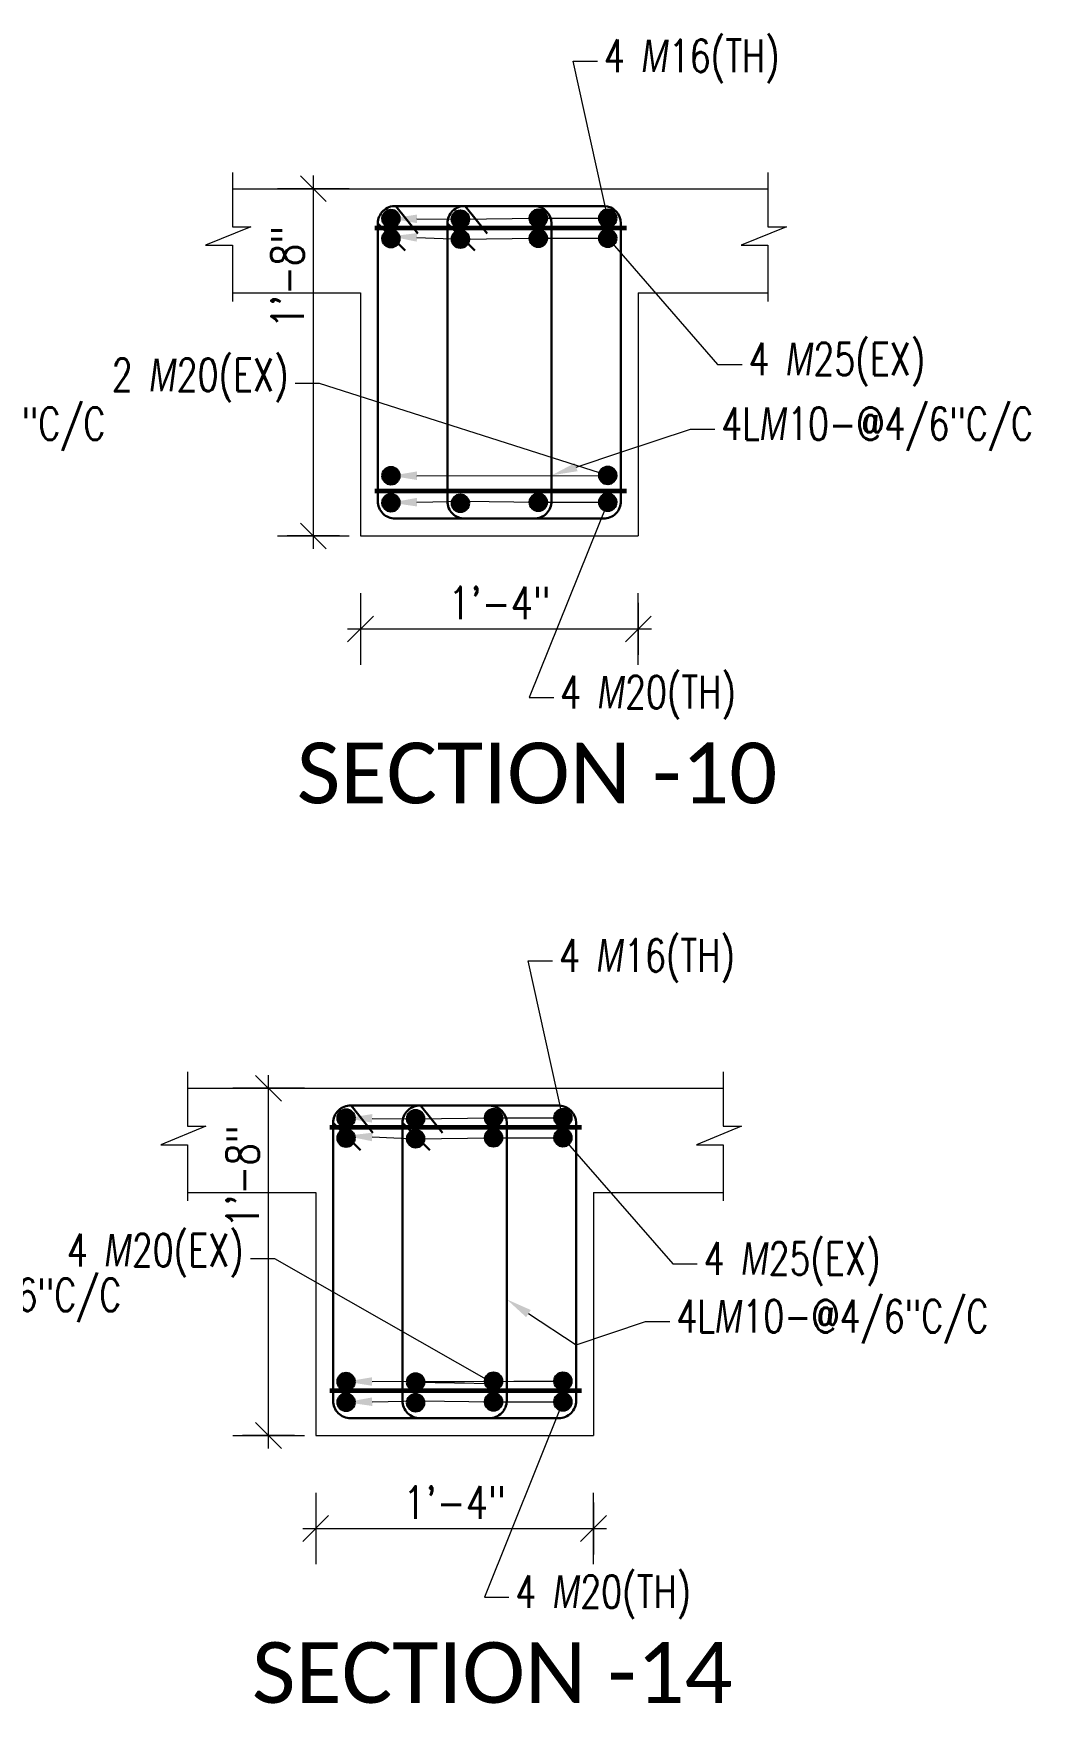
# Model space of a CAD drawing. Header units: inches. Extents: x 0 to 162649, y -36601 to -26324.
# Drawn here: x 155651.7 to 155709.9, y -36219.5 to -36123.3 of the extents above; entities that cross this region are included whole.
import ezdxf
from ezdxf import colors
from ezdxf.entities.mleader import LeaderData, LeaderLine
from ezdxf.math import Vec2, Vec3

# ---------------------------------------------------------------- set-up
doc = ezdxf.new("R2010")
doc.units = ezdxf.units.IN
doc.header["$MEASUREMENT"] = 0
for name, color, linetype, lineweight in [('Dim', 1, 'Continuous', 13), ('hatch', 252, 'Continuous', 0), ('OL_AR_Text', 140, 'Continuous', 5), ('Rein', 3, 'Continuous', 30), ('Stirrups', 191, 'Continuous', 25), ('TEXT', 7, 'Continuous', 9)]:
    doc.layers.add(name, color=color, linetype=linetype, lineweight=lineweight)
doc.styles.add('1-8 Annotative Text', font='calibri.ttf', dxfattribs={"height": 0.125})
doc.styles.add('DIM', font='simplex.shx', dxfattribs={"width": 0.75})
doc.styles.add('rmtext', font='romans.shx', dxfattribs={"width": 0.8})
doc.dimstyles.new('DIM-24', dxfattribs={"dimscale": 24, "dimtxt": 0.078125, "dimasz": 0.0625, "dimexe": 0.0625, "dimexo": 0.015625, "dimgap": 0.015625, "dimtad": 1, "dimdec": 1, "dimzin": 3, "dimdsep": 46, "dimlunit": 4, "dimtxsty": 'rmtext', "dimblk": 'OBLIQUE', "dimcen": 0.09375, "dimdle": 0.03125, "dimclrd": 1, "dimclre": 1, "dimclrt": 2, "dimadec": 0, "dimazin": 0, "dimtfac": 0.75, "dimtdec": 1, "dimtix": 1, "dimtmove": 0, "dimatfit": 3, "dimfxl": 0.0625, "dimfxlon": 1, "dimfrac": 1, "dimtolj": 1, "dimtzin": 0, "dimlwd": -1, "dimlwe": 5, "dimarcsym": 0})

# ---------------------------------------------------------------- blocks, each defined once
blk = doc.blocks.new('_Oblique')
for p, q in [((0, -1.375), (0, 1.375)), ((-0.495, -0.495), (0.495, 0.495))]:
    blk.add_line(p, q)
blk = doc.blocks.new('*D309')
at = {"layer": 'Defpoints', "color": 0, "transparency": 16777216}
for p in [(155670.571, -36152.289), (155686.571, -36152.289), (155686.571, -36157.643)]:
    blk.add_point(p, dxfattribs=at)
at = {"layer": 'Dim', "color": 1, "lineweight": 5, "transparency": 16777216}
for p, q in [((155670.571, -36156.143), (155670.571, -36159.143)), ((155686.571, -36156.143), (155686.571, -36159.143))]:
    blk.add_line(p, q, dxfattribs=at)
at = {"layer": 'Dim', "color": 1, "transparency": 16777216}
blk.add_line((155669.821, -36157.643), (155687.321, -36157.643), dxfattribs=at)
at = {"layer": 'Dim', "color": 1, "transparency": 16777216, "xscale": 1.5, "yscale": 1.5, "zscale": 1.5, "rotation": 180}
blk.add_blockref('_Oblique', (155670.571, -36157.643), dxfattribs=at)
at = {"layer": 'Dim', "color": 1, "transparency": 16777216, "xscale": 1.5, "yscale": 1.5, "zscale": 1.5}
blk.add_blockref('_Oblique', (155686.571, -36157.643), dxfattribs=at)
at = {"layer": 'Dim', "color": 2, "transparency": 16777216, "insert": (155678.571, -36156.152), "char_height": 1.875, "attachment_point": 5, "style": 'rmtext'}
blk.add_mtext('\\A1;1\'-4"', dxfattribs=at)
blk = doc.blocks.new('*D310')
at = {"layer": 'Defpoints', "color": 0, "transparency": 16777216}
for p in [(155667.854, -36132.289), (155670.571, -36132.289), (155670.571, -36152.289)]:
    blk.add_point(p, dxfattribs=at)
at = {"layer": 'Dim', "color": 1, "lineweight": 5, "transparency": 16777216}
for p, q in [((155669.354, -36132.289), (155666.354, -36132.289)), ((155669.354, -36152.289), (155666.354, -36152.289))]:
    blk.add_line(p, q, dxfattribs=at)
at = {"layer": 'Dim', "color": 1, "transparency": 16777216}
blk.add_line((155667.854, -36153.039), (155667.854, -36131.539), dxfattribs=at)
at = {"layer": 'Dim', "color": 1, "transparency": 16777216, "xscale": 1.5, "yscale": 1.5, "zscale": 1.5}
for p, rotation in [((155667.854, -36132.289), 90), ((155667.854, -36152.289), 270)]:
    blk.add_blockref('_Oblique', p, dxfattribs=dict(at, rotation=rotation))
at = {"layer": 'Dim', "color": 2, "transparency": 16777216, "insert": (155666.363, -36137.389), "char_height": 1.875, "attachment_point": 5, "rotation": 90, "style": 'rmtext'}
blk.add_mtext('\\A1;1\'-8"', dxfattribs=at)
blk = doc.blocks.new('*D317')
at = {"layer": 'Defpoints', "color": 0, "transparency": 16777216}
for p in [(155667.99, -36204.094), (155683.99, -36204.094), (155683.99, -36209.448)]:
    blk.add_point(p, dxfattribs=at)
at = {"layer": 'Dim', "color": 1, "lineweight": 5, "transparency": 16777216}
for p, q in [((155667.99, -36207.948), (155667.99, -36210.948)), ((155683.99, -36207.948), (155683.99, -36210.948))]:
    blk.add_line(p, q, dxfattribs=at)
at = {"layer": 'Dim', "color": 1, "transparency": 16777216}
blk.add_line((155667.24, -36209.448), (155684.74, -36209.448), dxfattribs=at)
at = {"layer": 'Dim', "color": 1, "transparency": 16777216, "xscale": 1.5, "yscale": 1.5, "zscale": 1.5, "rotation": 180}
blk.add_blockref('_Oblique', (155667.99, -36209.448), dxfattribs=at)
at = {"layer": 'Dim', "color": 1, "transparency": 16777216, "xscale": 1.5, "yscale": 1.5, "zscale": 1.5}
blk.add_blockref('_Oblique', (155683.99, -36209.448), dxfattribs=at)
at = {"layer": 'Dim', "color": 2, "transparency": 16777216, "insert": (155675.99, -36207.957), "char_height": 1.875, "attachment_point": 5, "style": 'rmtext'}
blk.add_mtext('\\A1;1\'-4"', dxfattribs=at)
blk = doc.blocks.new('*D318')
at = {"layer": 'Defpoints', "color": 0, "transparency": 16777216}
for p in [(155665.273, -36184.094), (155667.99, -36184.094), (155667.99, -36204.094)]:
    blk.add_point(p, dxfattribs=at)
at = {"layer": 'Dim', "color": 1, "transparency": 16777216}
blk.add_line((155665.273, -36204.844), (155665.273, -36183.344), dxfattribs=at)
at = {"layer": 'Dim', "color": 1, "lineweight": 5, "transparency": 16777216}
for p, q in [((155666.773, -36184.094), (155663.773, -36184.094)), ((155666.773, -36204.094), (155663.773, -36204.094))]:
    blk.add_line(p, q, dxfattribs=at)
at = {"layer": 'Dim', "color": 1, "transparency": 16777216, "xscale": 1.5, "yscale": 1.5, "zscale": 1.5}
for p, rotation in [((155665.273, -36184.094), 90), ((155665.273, -36204.094), 270)]:
    blk.add_blockref('_Oblique', p, dxfattribs=dict(at, rotation=rotation))
at = {"layer": 'Dim', "color": 2, "transparency": 16777216, "insert": (155663.782, -36189.194), "char_height": 1.875, "attachment_point": 5, "rotation": 90, "style": 'rmtext'}
blk.add_mtext('\\A1;1\'-8"', dxfattribs=at)

msp = doc.modelspace()

# ---------------------------------------------------------------- hatches: boundary and pattern name
at = {"layer": 'Rein'}
h = msp.add_hatch(color=256, dxfattribs=at)
h.dxf.hatch_style = 1
h.paths.add_polyline_path([(155672.822, -36134.013, 1), (155671.822, -36134.013, 1)])
h = msp.add_hatch(color=256, dxfattribs=at)
h.dxf.hatch_style = 1
h.paths.add_polyline_path([(155676.822, -36134.045, 1), (155675.822, -36134.045, 1)])
h = msp.add_hatch(color=256, dxfattribs=at)
h.dxf.hatch_style = 1
h.paths.add_polyline_path([(155681.312, -36133.991, 1), (155680.312, -36133.991, 1)])
h = msp.add_hatch(color=256, dxfattribs=at)
h.dxf.hatch_style = 1
h.paths.add_polyline_path([(155685.312, -36133.991, 1), (155684.312, -36133.991, 1)])
h = msp.add_hatch(color=256, dxfattribs=at)
h.dxf.hatch_style = 1
h.paths.add_polyline_path([(155672.822, -36135.163, 1), (155671.822, -36135.163, 1)])
h = msp.add_hatch(color=256, dxfattribs=at)
h.dxf.hatch_style = 1
h.paths.add_polyline_path([(155676.822, -36135.195, 1), (155675.822, -36135.195, 1)])
h = msp.add_hatch(color=256, dxfattribs=at)
h.dxf.hatch_style = 1
h.paths.add_polyline_path([(155681.312, -36135.141, 1), (155680.312, -36135.141, 1)])
h = msp.add_hatch(color=256, dxfattribs=at)
h.dxf.hatch_style = 1
h.paths.add_polyline_path([(155685.312, -36135.141, 1), (155684.312, -36135.141, 1)])
h = msp.add_hatch(color=256, dxfattribs=at)
h.dxf.hatch_style = 1
h.paths.add_polyline_path([(155672.822, -36148.822, 1), (155671.822, -36148.822, 1)])
h = msp.add_hatch(color=256, dxfattribs=at)
h.dxf.hatch_style = 1
h.paths.add_polyline_path([(155685.312, -36148.799, 1), (155684.312, -36148.799, 1)])
h = msp.add_hatch(color=256, dxfattribs=at)
h.dxf.hatch_style = 1
h.paths.add_polyline_path([(155672.822, -36150.372, 1), (155671.822, -36150.372, 1)])
h = msp.add_hatch(color=256, dxfattribs=at)
h.dxf.hatch_style = 1
h.paths.add_polyline_path([(155676.822, -36150.403, 1), (155675.822, -36150.403, 1)])
h = msp.add_hatch(color=256, dxfattribs=at)
h.dxf.hatch_style = 1
h.paths.add_polyline_path([(155681.312, -36150.349, 1), (155680.312, -36150.349, 1)])
h = msp.add_hatch(color=256, dxfattribs=at)
h.dxf.hatch_style = 1
h.paths.add_polyline_path([(155685.312, -36150.349, 1), (155684.312, -36150.349, 1)])
h = msp.add_hatch(color=256, dxfattribs=at)
h.dxf.hatch_style = 1
h.paths.add_polyline_path([(155678.731, -36185.796, 1), (155677.731, -36185.796, 1)])
h = msp.add_hatch(color=256, dxfattribs=at)
h.dxf.hatch_style = 1
h.paths.add_polyline_path([(155682.731, -36185.796, 1), (155681.731, -36185.796, 1)])
h = msp.add_hatch(color=256, dxfattribs=at)
h.dxf.hatch_style = 1
h.paths.add_polyline_path([(155670.241, -36185.818, 1), (155669.241, -36185.818, 1)])
h = msp.add_hatch(color=256, dxfattribs=at)
h.dxf.hatch_style = 1
h.paths.add_polyline_path([(155674.241, -36185.85, 1), (155673.241, -36185.85, 1)])
h = msp.add_hatch(color=256, dxfattribs=at)
h.dxf.hatch_style = 1
h.paths.add_polyline_path([(155670.241, -36186.968, 1), (155669.241, -36186.968, 1)])
h = msp.add_hatch(color=256, dxfattribs=at)
h.dxf.hatch_style = 1
h.paths.add_polyline_path([(155674.241, -36187, 1), (155673.241, -36187, 1)])
h = msp.add_hatch(color=256, dxfattribs=at)
h.dxf.hatch_style = 1
h.paths.add_polyline_path([(155678.731, -36186.946, 1), (155677.731, -36186.946, 1)])
h = msp.add_hatch(color=256, dxfattribs=at)
h.dxf.hatch_style = 1
h.paths.add_polyline_path([(155682.731, -36186.946, 1), (155681.731, -36186.946, 1)])
h = msp.add_hatch(color=256, dxfattribs=at)
h.dxf.hatch_style = 1
h.paths.add_polyline_path([(155670.241, -36200.987, 1), (155669.241, -36200.987, 1)])
h = msp.add_hatch(color=256, dxfattribs=at)
h.dxf.hatch_style = 1
h.paths.add_polyline_path([(155674.241, -36201.019, 1), (155673.241, -36201.019, 1)])
h = msp.add_hatch(color=256, dxfattribs=at)
h.dxf.hatch_style = 1
h.paths.add_polyline_path([(155678.731, -36200.965, 1), (155677.731, -36200.965, 1)])
h = msp.add_hatch(color=256, dxfattribs=at)
h.dxf.hatch_style = 1
h.paths.add_polyline_path([(155682.731, -36200.965, 1), (155681.731, -36200.965, 1)])
h = msp.add_hatch(color=256, dxfattribs=at)
h.dxf.hatch_style = 1
h.paths.add_polyline_path([(155678.731, -36202.154, 1), (155677.731, -36202.154, 1)])
h = msp.add_hatch(color=256, dxfattribs=at)
h.dxf.hatch_style = 1
h.paths.add_polyline_path([(155682.731, -36202.154, 1), (155681.731, -36202.154, 1)])
h = msp.add_hatch(color=256, dxfattribs=at)
h.dxf.hatch_style = 1
h.paths.add_polyline_path([(155670.241, -36202.176, 1), (155669.241, -36202.176, 1)])
h = msp.add_hatch(color=256, dxfattribs=at)
h.dxf.hatch_style = 1
h.paths.add_polyline_path([(155674.241, -36202.208, 1), (155673.241, -36202.208, 1)])

# ---------------------------------------------------------------- linework, layer by layer
at = {"layer": 'Dim', "lineweight": 60}
for p, q in [((155671.387, -36134.536), (155685.888, -36134.536)), ((155671.387, -36149.698), (155685.888, -36149.698)), ((155668.806, -36186.341), (155683.307, -36186.341)), ((155668.806, -36201.51), (155683.307, -36201.51))]:
    msp.add_line(p, q, dxfattribs=at)
at = {"layer": 'hatch'}
for p, q in [((155663.193, -36131.349), (155663.193, -36134.478)), ((155694.039, -36131.349), (155694.039, -36134.478)), ((155663.193, -36132.289), (155694.039, -36132.289)), ((155664.25, -36134.478), (155661.65, -36135.54)), ((155664.25, -36134.478), (155661.65, -36135.54)), ((155663.193, -36134.478), (155664.25, -36134.478)), ((155695.096, -36134.478), (155692.495, -36135.54)), ((155694.039, -36134.478), (155695.096, -36134.478)), ((155661.65, -36135.54), (155663.193, -36135.54)), ((155661.65, -36135.54), (155663.193, -36135.54)), ((155663.193, -36135.54), (155663.193, -36138.783)), ((155692.495, -36135.54), (155694.039, -36135.54)), ((155694.039, -36135.54), (155694.039, -36138.783)), ((155663.193, -36138.289), (155670.571, -36138.289)), ((155670.571, -36138.289), (155670.571, -36152.289)), ((155686.571, -36138.289), (155686.571, -36152.289)), ((155686.571, -36138.289), (155694.039, -36138.289)), ((155670.571, -36152.289), (155686.571, -36152.289)), ((155660.613, -36183.154), (155660.613, -36186.283)), ((155691.458, -36183.154), (155691.458, -36186.283)), ((155660.613, -36184.094), (155691.458, -36184.094)), ((155661.67, -36186.283), (155659.07, -36187.345)), ((155661.67, -36186.283), (155659.07, -36187.345)), ((155660.613, -36186.283), (155661.67, -36186.283)), ((155692.515, -36186.283), (155689.915, -36187.345)), ((155691.458, -36186.283), (155692.515, -36186.283)), ((155659.07, -36187.345), (155660.613, -36187.345)), ((155659.07, -36187.345), (155660.613, -36187.345)), ((155660.613, -36187.345), (155660.613, -36190.588)), ((155689.915, -36187.345), (155691.458, -36187.345)), ((155691.458, -36187.345), (155691.458, -36190.588)), ((155660.613, -36190.094), (155667.99, -36190.094)), ((155667.99, -36190.094), (155667.99, -36204.094)), ((155683.99, -36190.094), (155683.99, -36204.094)), ((155683.99, -36190.094), (155691.458, -36190.094)), ((155667.99, -36204.094), (155683.99, -36204.094))]:
    msp.add_line(p, q, dxfattribs=at)
at = {"layer": 'Rein'}
for centre in [(155672.322, -36134.013), (155676.322, -36134.045), (155680.812, -36133.991), (155684.812, -36133.991), (155672.322, -36135.163), (155676.322, -36135.195), (155680.812, -36135.141), (155684.812, -36135.141), (155672.322, -36148.822), (155684.812, -36148.799), (155672.322, -36150.372), (155676.322, -36150.403), (155680.812, -36150.349), (155684.812, -36150.349), (155678.231, -36185.796), (155682.231, -36185.796), (155669.741, -36185.818), (155673.741, -36185.85), (155669.741, -36186.968), (155673.741, -36187), (155678.231, -36186.946), (155682.231, -36186.946), (155669.741, -36200.987), (155673.741, -36201.019), (155678.231, -36200.965), (155682.231, -36200.965), (155678.231, -36202.154), (155682.231, -36202.154), (155669.741, -36202.176), (155673.741, -36202.208)]:
    msp.add_circle(centre, 0.5, dxfattribs=at)
at = {"layer": 'Stirrups', "lineweight": 30}
for p, q in [((155672.604, -36133.289), (155673.869, -36134.862)), ((155676.604, -36133.289), (155677.869, -36134.862)), ((155671.571, -36134.289), (155673.147, -36135.852)), ((155675.571, -36134.289), (155677.147, -36135.852)), ((155670.024, -36185.094), (155671.288, -36186.666)), ((155674.024, -36185.094), (155675.288, -36186.666)), ((155668.99, -36186.094), (155670.566, -36187.656)), ((155672.99, -36186.094), (155674.566, -36187.656))]:
    msp.add_line(p, q, dxfattribs=at)
for points in [[(155672.571, -36151.289), (155684.571, -36151.289, 0.414214), (155685.571, -36150.289), (155685.571, -36134.289, 0.404381), (155684.604, -36133.289), (155672.604, -36133.289, 0.424115), (155671.571, -36134.289), (155671.571, -36150.289, 0.414214)], [(155676.571, -36151.289), (155680.571, -36151.289, 0.414214), (155681.571, -36150.289), (155681.571, -36134.289, 0.404381), (155680.604, -36133.289), (155676.604, -36133.289, 0.424115), (155675.571, -36134.289), (155675.571, -36150.289, 0.414214)], [(155669.99, -36203.094), (155681.99, -36203.094, 0.414214), (155682.99, -36202.094), (155682.99, -36186.094, 0.404381), (155682.024, -36185.094), (155670.024, -36185.094, 0.424115), (155668.99, -36186.094), (155668.99, -36202.094, 0.414214)], [(155673.99, -36203.094), (155677.99, -36203.094, 0.414214), (155678.99, -36202.094), (155678.99, -36186.094, 0.404381), (155678.024, -36185.094), (155674.024, -36185.094, 0.424115), (155672.99, -36186.094), (155672.99, -36202.094, 0.414214)]]:
    msp.add_lwpolyline(points, format="xyb", close=True, dxfattribs=at)

# ---------------------------------------------------------------- texts
at = {"layer": 'OL_AR_Text', "char_height": 3.5, "width": 2.6734445e-317, "attachment_point": 1, "style": '1-8 Annotative Text'}
for s, insert in [('SECTION -10', (155666.899, -36164.191)), ('SECTION -14', (155664.319, -36215.995))]:
    msp.add_mtext(s, dxfattribs=dict(at, insert=insert))

# ---------------------------------------------------------------- dimensions: what is measured, and where the dimension line sits
at = {"layer": 'Dim'}
for base, p1, p2, picture, middle in [((155667.854, -36132.289), (155670.571, -36152.289), (155670.571, -36132.289), '*D310', (155667.854, -36137.389)), ((155665.273, -36184.094), (155667.99, -36204.094), (155667.99, -36184.094), '*D318', (155665.273, -36189.194))]:
    dim = msp.add_linear_dim(base=base, p1=p1, p2=p2, angle=90, dimstyle='DIM-24', dxfattribs=at)
    dim.commit()
    dim.dimension.update_dxf_attribs({"geometry": picture, "text_midpoint": middle, "dimtype": 160})
for base, p1, p2, picture, middle in [((155686.571, -36157.643), (155670.571, -36152.289), (155686.571, -36152.289), '*D309', (155678.571, -36156.152)), ((155683.99, -36209.448), (155667.99, -36204.094), (155683.99, -36204.094), '*D317', (155675.99, -36207.957))]:
    dim = msp.add_linear_dim(base=base, p1=p1, p2=p2, dimstyle='DIM-24', dxfattribs=at)
    dim.commit()
    dim.dimension.update_dxf_attribs({"geometry": picture, "text_midpoint": middle})

# ---------------------------------------------------------------- leaders
at = {"layer": 'TEXT'}
ml = msp.add_multileader_mtext('Standard', dxfattribs=at)
ml.set_content('4 {\\Fgothici|c0;M}16(TH) ', color=256, style='DIM')
ml.set_leader_properties(color=1, linetype='ByLayer', lineweight=9)
ml.build(insert=Vec2(0, 0))
ml.multileader.update_dxf_attribs({"text_right_attachment_type": 2, "dogleg_length": 0.25, "arrow_head_size": 1.5, "scale": 32})
ctx = ml.context
ctx.base_point, ctx.scale, ctx.char_height, ctx.arrow_head_size, ctx.landing_gap_size, ctx.plane_origin = Vec3(155684.217, -36124.953), 32, 1.875, 1.5, 0.375, Vec3(155695.319, -36133.049)
ctx.right_attachment = 2
notes = []
notes.append((ctx, [(0, (1, 1, 0), (155682.813, -36124.953), (1, 0), 1.404, [(3, [(155672.322, -36134.013), (155676.322, -36134.045), (155680.812, -36133.991), (155684.812, -36133.991)], 0, [])])]))
ctx.mtext.insert, ctx.mtext.flow_direction = Vec3(155684.592, -36123.703), 5
ml = msp.add_multileader_mtext('Standard', dxfattribs=at)
ml.set_content('4 {\\Fgothici|c0;M}25(EX) ', color=256, style='DIM')
ml.set_leader_properties(color=1, linetype='ByLayer', lineweight=9)
ml.build(insert=Vec2(0, 0))
ml.multileader.update_dxf_attribs({"text_right_attachment_type": 2, "dogleg_length": 0.25, "arrow_head_size": 1.5, "scale": 32})
ctx = ml.context
ctx.base_point, ctx.scale, ctx.char_height, ctx.arrow_head_size, ctx.landing_gap_size, ctx.plane_origin = Vec3(155692.544, -36142.411), 32, 1.875, 1.5, 0.375, Vec3(155693.356, -36140.364)
ctx.right_attachment = 2
notes.append((ctx, [(0, (1, 1, 0), (155691.14, -36142.411), (1, 0), 1.404, [(3, [(155672.322, -36135.034), (155676.322, -36135.195), (155680.812, -36135.141), (155684.812, -36135.141)], 0, [])])]))
ctx.mtext.insert, ctx.mtext.flow_direction = Vec3(155692.919, -36141.161), 5
ml = msp.add_multileader_mtext('Standard', dxfattribs=at)
ml.set_content('2 {\\Fgothici|c0;M}20(EX) ', color=256, style='DIM')
ml.set_leader_properties(color=1, linetype='ByLayer', lineweight=9)
ml.build(insert=Vec2(0, 0))
ml.multileader.update_dxf_attribs({"text_right_attachment_type": 2, "dogleg_length": 0.25, "arrow_head_size": 1.5, "scale": 32})
ctx = ml.context
ctx.base_point, ctx.scale, ctx.char_height, ctx.arrow_head_size, ctx.landing_gap_size, ctx.plane_origin = Vec3(155655.006, -36143.325), 32, 1.875, 1.5, 0.375, Vec3(155695.319, -36149.401)
ctx.right_attachment, ctx.text_align_type = 2, 2
notes.append((ctx, [(1, (1, 1, 0), (155668.21, -36143.503), (-1, 0), 1.404, [(2, [(155672.322, -36148.822), (155684.812, -36148.799)], 0, [])])]))
ctx.mtext.insert, ctx.mtext.alignment, ctx.mtext.flow_direction = Vec3(155666.43, -36142.075), 3, 5
ml = msp.add_multileader_mtext('Standard', dxfattribs=at)
ml.set_content('4L{\\Fgothici|c0;M}10-@4/6"C/C ', color=256, style='DIM')
ml.set_leader_properties(color=1, linetype='ByLayer', lineweight=9)
ml.build(insert=Vec2(0, 0))
ml.multileader.update_dxf_attribs({"text_right_attachment_type": 2, "dogleg_length": 0.25, "arrow_head_size": 1.5, "scale": 32})
ctx = ml.context
ctx.base_point, ctx.scale, ctx.char_height, ctx.arrow_head_size, ctx.landing_gap_size, ctx.plane_origin = Vec3(155637.543, -36146.135), 32, 1.875, 1.5, 0.375, Vec3(155648.078, -36155.888)
ctx.right_attachment = 2
notes.append((ctx, [(0, (1, 1, 0), (155636.139, -36146.135), (1, 0), 1.404, [(1, [(155628.138, -36148.798), (155632.138, -36147.467)], 0, [])])]))
ctx.mtext.insert, ctx.mtext.flow_direction = Vec3(155637.918, -36144.885), 5
ml = msp.add_multileader_mtext('Standard', dxfattribs=at)
ml.set_content('4L{\\Fgothici|c0;M}10-@4/6"C/C ', color=256, style='DIM')
ml.set_leader_properties(color=1, linetype='ByLayer', lineweight=9)
ml.build(insert=Vec2(0, 0))
ml.multileader.update_dxf_attribs({"text_right_attachment_type": 2, "dogleg_length": 0.25, "arrow_head_size": 1.5, "scale": 32})
ctx = ml.context
ctx.base_point, ctx.scale, ctx.char_height, ctx.arrow_head_size, ctx.landing_gap_size, ctx.plane_origin = Vec3(155690.975, -36146.135), 32, 1.875, 1.5, 0.375, Vec3(155701.51, -36155.888)
ctx.right_attachment = 2
notes.append((ctx, [(0, (1, 1, 0), (155689.571, -36146.135), (1, 0), 1.404, [(1, [(155681.571, -36148.798), (155685.571, -36147.467)], 0, [])])]))
ctx.mtext.insert, ctx.mtext.flow_direction = Vec3(155691.35, -36144.885), 5
ml = msp.add_multileader_mtext('Standard', dxfattribs=at)
ml.set_content('4 {\\Fgothici|c0;M}20(TH) ', color=256, style='DIM')
ml.set_leader_properties(color=1, linetype='ByLayer', lineweight=9)
ml.build(insert=Vec2(0, 0))
ml.multileader.update_dxf_attribs({"text_right_attachment_type": 2, "dogleg_length": 0.25, "arrow_head_size": 1.5, "scale": 32})
ctx = ml.context
ctx.base_point, ctx.scale, ctx.char_height, ctx.arrow_head_size, ctx.landing_gap_size, ctx.plane_origin = Vec3(155681.696, -36161.596), 32, 1.875, 1.5, 0.375, Vec3(155693.356, -36159.55)
ctx.right_attachment = 2
notes.append((ctx, [(0, (1, 1, 0), (155680.292, -36161.596), (1, 0), 1.404, [(3, [(155672.322, -36150.372), (155676.571, -36150.289), (155680.812, -36150.349), (155684.812, -36150.349)], 0, [])])]))
ctx.mtext.insert, ctx.mtext.flow_direction = Vec3(155682.071, -36160.346), 5
ml = msp.add_multileader_mtext('Standard', dxfattribs=at)
ml.set_content('4 {\\Fgothici|c0;M}16(TH) ', color=256, style='DIM')
ml.set_leader_properties(color=1, linetype='ByLayer', lineweight=9)
ml.build(insert=Vec2(0, 0))
ml.multileader.update_dxf_attribs({"text_right_attachment_type": 2, "dogleg_length": 0.25, "arrow_head_size": 1.5, "scale": 32})
ctx = ml.context
ctx.base_point, ctx.scale, ctx.char_height, ctx.arrow_head_size, ctx.landing_gap_size, ctx.plane_origin = Vec3(155681.637, -36176.758), 32, 1.875, 1.5, 0.375, Vec3(155692.739, -36184.854)
ctx.right_attachment = 2
notes.append((ctx, [(0, (1, 1, 0), (155680.232, -36176.758), (1, 0), 1.404, [(3, [(155669.741, -36185.818), (155673.741, -36185.85), (155678.231, -36185.796), (155682.231, -36185.796)], 0, [])])]))
ctx.mtext.insert, ctx.mtext.flow_direction = Vec3(155682.012, -36175.508), 5
ml = msp.add_multileader_mtext('Standard', dxfattribs=at)
ml.set_content('4 {\\Fgothici|c0;M}25(EX) ', color=256, style='DIM')
ml.set_leader_properties(color=1, linetype='ByLayer', lineweight=9)
ml.build(insert=Vec2(0, 0))
ml.multileader.update_dxf_attribs({"text_right_attachment_type": 2, "dogleg_length": 0.25, "arrow_head_size": 1.5, "scale": 32})
ctx = ml.context
ctx.base_point, ctx.scale, ctx.char_height, ctx.arrow_head_size, ctx.landing_gap_size, ctx.plane_origin = Vec3(155689.964, -36194.215), 32, 1.875, 1.5, 0.375, Vec3(155690.776, -36192.169)
ctx.right_attachment = 2
notes.append((ctx, [(0, (1, 1, 0), (155688.559, -36194.215), (1, 0), 1.404, [(3, [(155669.741, -36186.839), (155673.741, -36187), (155678.231, -36186.946), (155682.231, -36186.946)], 0, [])])]))
ctx.mtext.insert, ctx.mtext.flow_direction = Vec3(155690.339, -36192.965), 5
ml = msp.add_multileader_mtext('Standard', dxfattribs=at)
ml.set_content('4 {\\Fgothici|c0;M}20(EX) ', color=256, style='DIM')
ml.set_leader_properties(color=1, linetype='ByLayer', lineweight=9)
ml.build(insert=Vec2(0, 0))
ml.multileader.update_dxf_attribs({"text_right_attachment_type": 2, "dogleg_length": 0.25, "arrow_head_size": 1.5, "scale": 32})
ctx = ml.context
ctx.base_point, ctx.scale, ctx.char_height, ctx.arrow_head_size, ctx.landing_gap_size, ctx.plane_origin = Vec3(155652.426, -36193.733), 32, 1.875, 1.5, 0.375, Vec3(155692.739, -36199.81)
ctx.right_attachment, ctx.text_align_type = 2, 2
notes.append((ctx, [(1, (1, 1, 0), (155665.629, -36193.911), (-1, 0), 1.404, [(3, [(155669.741, -36200.987), (155682.231, -36200.965), (155673.741, -36201.019), (155673.741, -36201.019), (155678.231, -36201.095)], 0, [])])]))
ctx.mtext.insert, ctx.mtext.alignment, ctx.mtext.flow_direction = Vec3(155663.85, -36192.483), 3, 5
ml = msp.add_multileader_mtext('Standard', dxfattribs=at)
ml.set_content('4L{\\Fgothici|c0;M}10-@4/6"C/C ', color=256, style='DIM')
ml.set_leader_properties(color=1, linetype='ByLayer', lineweight=9)
ml.build(insert=Vec2(0, 0))
ml.multileader.update_dxf_attribs({"text_right_attachment_type": 2, "dogleg_length": 0.25, "arrow_head_size": 1.5, "scale": 32})
ctx = ml.context
ctx.base_point, ctx.scale, ctx.char_height, ctx.arrow_head_size, ctx.landing_gap_size, ctx.plane_origin = Vec3(155638.452, -36196.309), 32, 1.875, 1.5, 0.375, Vec3(155648.986, -36206.062)
ctx.right_attachment = 2
notes.append((ctx, [(0, (1, 1, 0), (155637.047, -36196.309), (1, 0), 1.404, [(1, [(155629.047, -36195.024), (155633.047, -36197.641)], 0, [])])]))
ctx.mtext.insert, ctx.mtext.flow_direction = Vec3(155638.827, -36195.059), 5
ml = msp.add_multileader_mtext('Standard', dxfattribs=at)
ml.set_content('4L{\\Fgothici|c0;M}10-@4/6"C/C ', color=256, style='DIM')
ml.set_leader_properties(color=1, linetype='ByLayer', lineweight=9)
ml.build(insert=Vec2(0, 0))
ml.multileader.update_dxf_attribs({"text_right_attachment_type": 2, "dogleg_length": 0.25, "arrow_head_size": 1.5, "scale": 32})
ctx = ml.context
ctx.base_point, ctx.scale, ctx.char_height, ctx.arrow_head_size, ctx.landing_gap_size, ctx.plane_origin = Vec3(155688.395, -36197.537), 32, 1.875, 1.5, 0.375, Vec3(155698.93, -36207.289)
ctx.right_attachment = 2
notes.append((ctx, [(0, (1, 1, 0), (155686.99, -36197.537), (1, 0), 1.404, [(1, [(155678.99, -36196.251), (155682.99, -36198.868)], 0, [])])]))
ctx.mtext.insert, ctx.mtext.flow_direction = Vec3(155688.77, -36196.287), 5
ml = msp.add_multileader_mtext('Standard', dxfattribs=at)
ml.set_content('4 {\\Fgothici|c0;M}20(TH) ', color=256, style='DIM')
ml.set_leader_properties(color=1, linetype='ByLayer', lineweight=9)
ml.build(insert=Vec2(0, 0))
ml.multileader.update_dxf_attribs({"text_right_attachment_type": 2, "dogleg_length": 0.25, "arrow_head_size": 1.5, "scale": 32})
ctx = ml.context
ctx.base_point, ctx.scale, ctx.char_height, ctx.arrow_head_size, ctx.landing_gap_size, ctx.plane_origin = Vec3(155679.116, -36213.401), 32, 1.875, 1.5, 0.375, Vec3(155690.776, -36211.354)
ctx.right_attachment = 2
notes.append((ctx, [(0, (1, 1, 0), (155677.711, -36213.401), (1, 0), 1.404, [(3, [(155669.741, -36202.176), (155673.99, -36202.094), (155678.231, -36202.154), (155682.231, -36202.154)], 0, [])])]))
ctx.mtext.insert, ctx.mtext.flow_direction = Vec3(155679.491, -36212.151), 5
for ctx, leaders in notes:
    for number, flags, end, landing, length, lines in leaders:
        leader = LeaderData()
        leader.index, (leader.has_last_leader_line, leader.has_dogleg_vector, leader.attachment_direction) = number, flags
        leader.last_leader_point, leader.dogleg_vector, leader.dogleg_length = Vec3(end), Vec3(landing), length
        for number, points, colour, breaks in lines:
            line = LeaderLine()
            line.index, line.vertices, line.color, line.breaks = number, Vec3.list(points), colors.encode_raw_color(colour), breaks
            leader.lines.append(line)
        ctx.leaders.append(leader)

doc.saveas('drawing.dxf')
